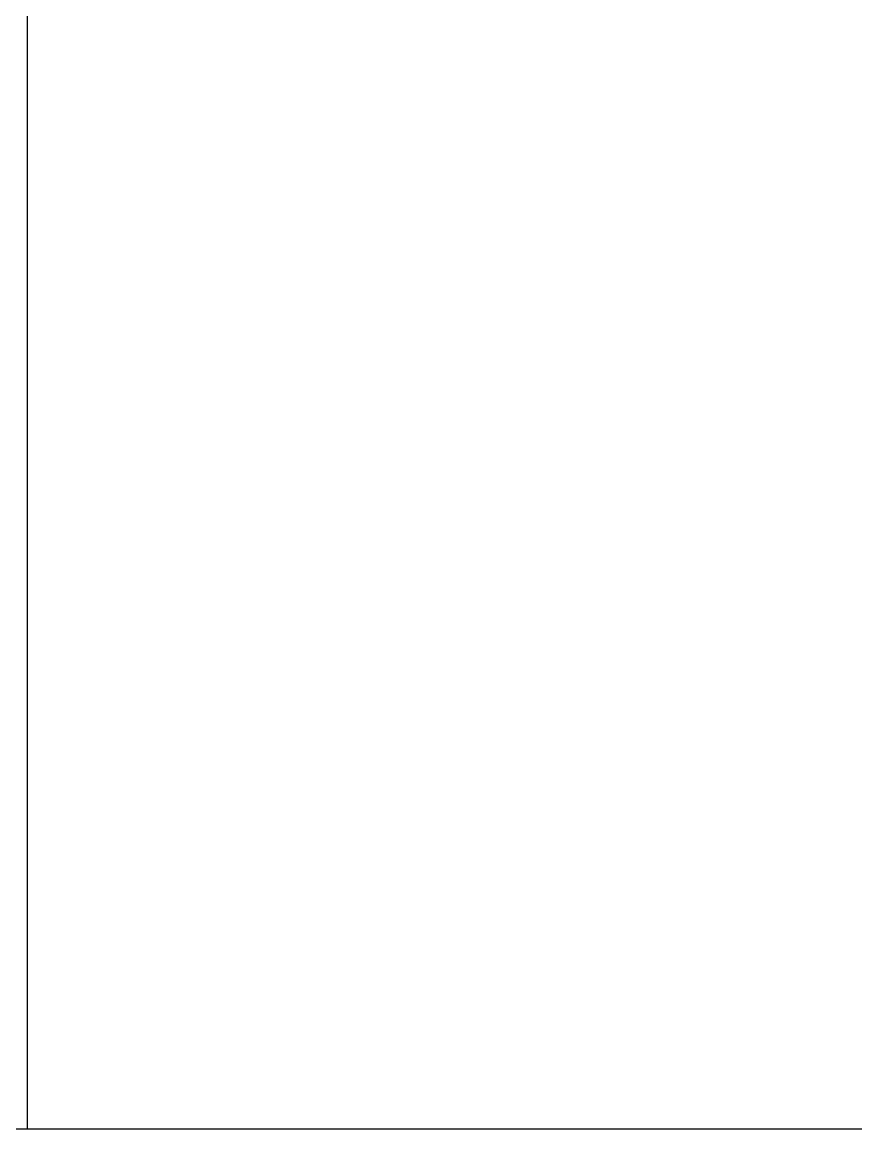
# Model space of a CAD drawing. Extents: x 152195838 to 323921156, y 365159662 to 730681027.
# Drawn here: x 160686922 to 160692639, y 365212063 to 365219651 of the extents above; entities that cross this region are included whole.
import ezdxf
from ezdxf.xclip import XClip

# ---------------------------------------------------------------- set-up
doc = ezdxf.new("R2010")
doc.units = 0
doc.header["$MEASUREMENT"] = 0
doc.header["$XCLIPFRAME"] = 0
doc.linetypes.add('CEN', pattern=[63, 60, -1, 1, -1])
doc.layers.get('0').update_dxf_attribs({"linetype": 'CONTINUOUS'})
for name, color, linetype in [('4A.TEC CEN', 1, 'CEN'), ('text', 3, 'CONTINUOUS'), ('㈜SE&C 기둥', 2, 'CONTINUOUS'), ('㈜SE&C 벽체 1', 2, 'CONTINUOUS')]:
    doc.layers.add(name, color=color, linetype=linetype)

# ---------------------------------------------------------------- blocks, each defined once
blk = doc.blocks.new('B-2-3F')
at = {"layer": '㈜SE&C 기둥', "color": 8, "ltscale": 0.5, "elevation": -1666.7}
blk.add_lwpolyline([(90900, 9900), (90900, 0)], dxfattribs=at)
blk = doc.blocks.new('3층계단')
at = {"layer": '4A.TEC CEN', "color": 8, "ltscale": 500}
blk.add_line((58361.6, 39210.2, -0.4), (92847.9, 39210.2, -0.4), dxfattribs=at)
blk = doc.blocks.new('B-2-2F')
at = {"layer": '㈜SE&C 벽체 1'}
blk.add_line((85940, 10000, -1666.7), (102100, 10000, -1666.7), dxfattribs=at)

msp = doc.modelspace()

# ---------------------------------------------------------------- linework, layer by layer
at = {"layer": '4A.TEC CEN', "color": 8, "ltscale": 500}
msp.add_line((160545434.12, 365212063.33), (160776798.99, 365212063.33), dxfattribs=at)

# ---------------------------------------------------------------- block references
ref = msp.add_blockref('3층계단', (160604137.42, 365172853.16))
XClip(ref).set_block_clipping_path([(71969.5286620855, 10908.7128179073), (77609.5286620855, 80492.8788198829)])
at = {"layer": 'text'}
for name, p in [('B-2-3F', (160596056.94, 365212063.33, 1666.67)), ('B-2-2F', (160596006.94, 365202063.33))]:
    msp.add_blockref(name, p, dxfattribs=at)

doc.saveas('drawing.dxf')
